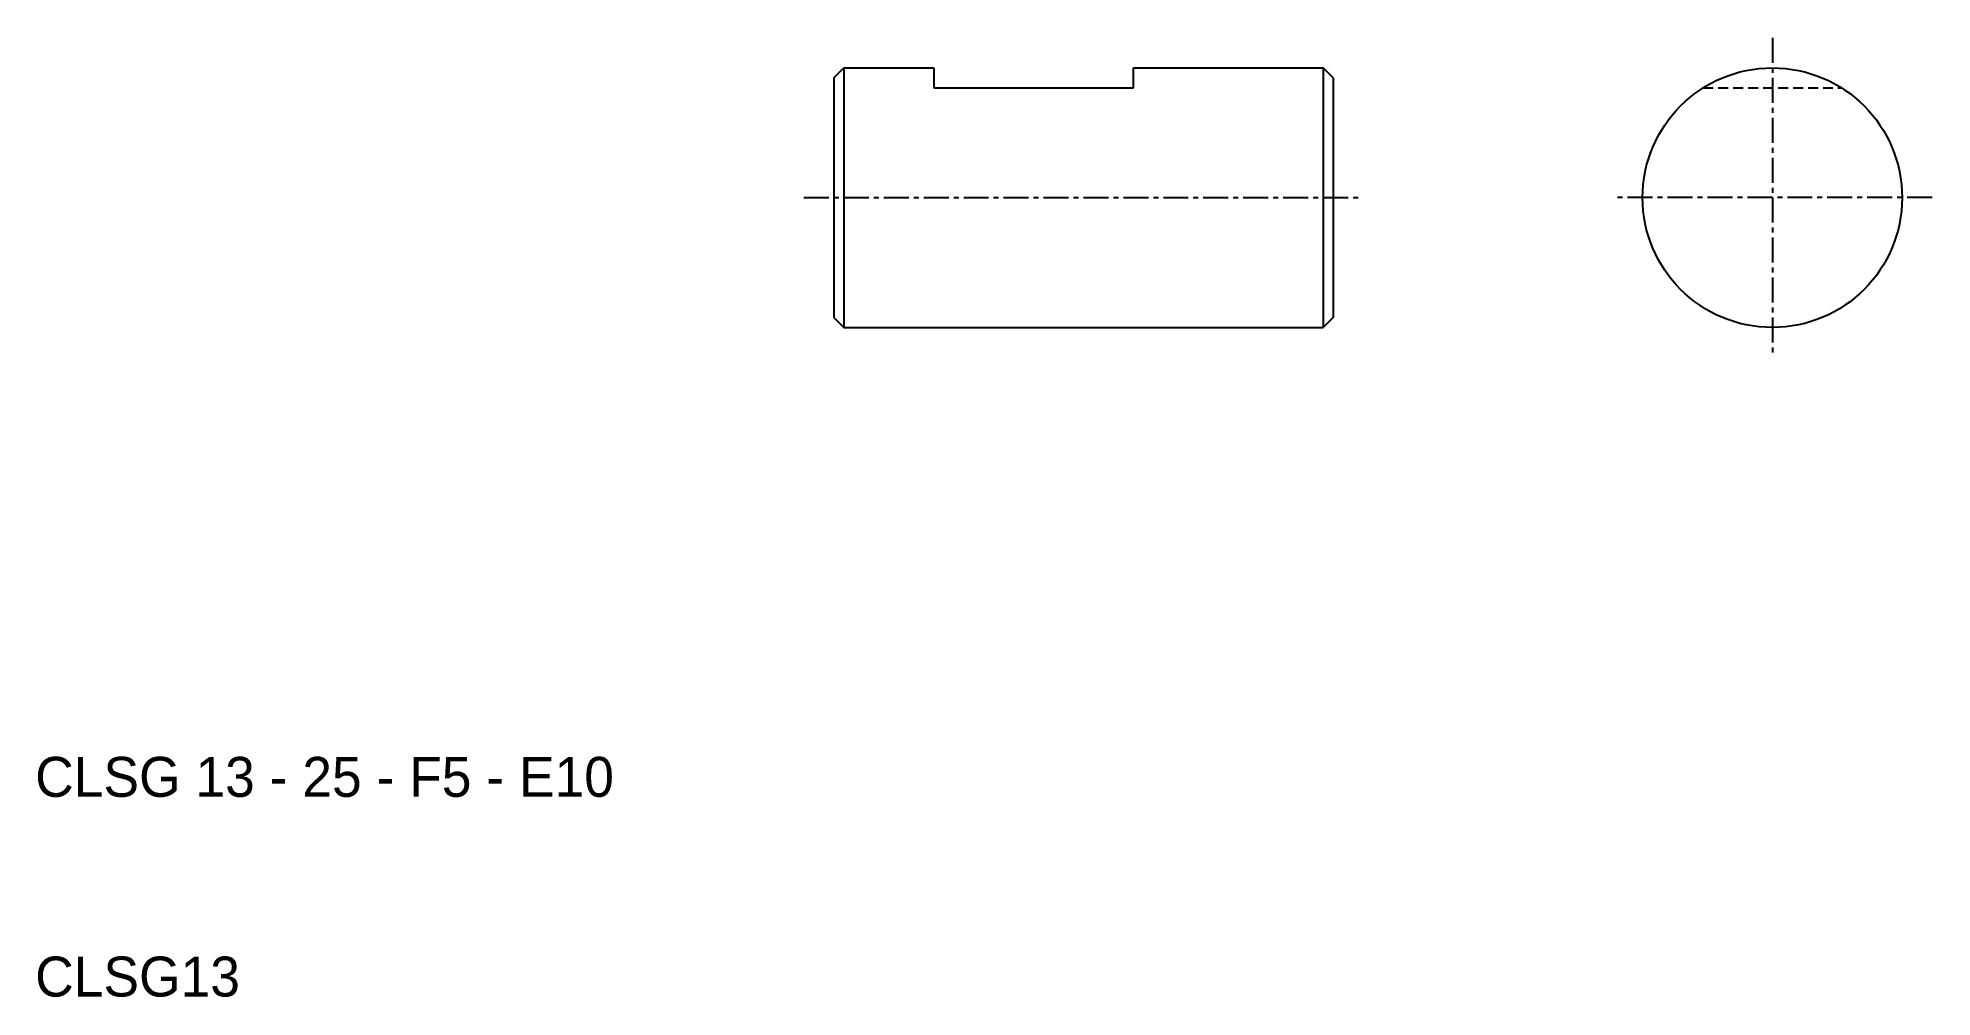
# Model space of a CAD drawing. Extents: x -34 to 60.9, y 159.1 to 207.1.
import ezdxf

# ---------------------------------------------------------------- set-up
doc = ezdxf.new("R2010")
doc.units = 0
doc.linetypes.add('CENTER', pattern=[2, 1.25, -0.25, 0.25, -0.25])
doc.linetypes.add('DASHED', pattern=[0.75, 0.5, -0.25])
doc.layers.get('0').update_dxf_attribs({"linetype": 'CONTINUOUS'})
doc.layers.add('CENTER', color=1, linetype='CENTER')

msp = doc.modelspace()

# ---------------------------------------------------------------- linework, layer by layer
at = {"color": 7, "linetype": 'CONTINUOUS'}
for p, q in [((5.893, 205.11), (6.393, 205.61)), ((5.893, 205.11), (5.893, 193.11)), ((6.393, 205.61), (6.393, 192.61)), ((6.393, 205.61), (10.893, 205.61)), ((10.893, 205.61), (10.893, 204.61)), ((20.893, 204.61), (20.893, 205.61)), ((20.893, 205.61), (30.393, 205.61)), ((30.393, 205.61), (30.393, 192.61)), ((30.893, 205.11), (30.393, 205.61)), ((30.893, 205.11), (30.893, 193.11)), ((10.893, 204.61), (20.893, 204.61)), ((5.893, 193.11), (6.393, 192.61)), ((6.393, 192.61), (30.393, 192.61)), ((30.893, 193.11), (30.393, 192.61))]:
    msp.add_line(p, q, dxfattribs=at)
at = {"color": 3, "linetype": 'DASHED'}
msp.add_line((49.429, 204.61), (56.357, 204.61), dxfattribs=at)
at = {"color": 7, "linetype": 'CONTINUOUS'}
msp.add_circle((52.893, 199.11), 6.5, dxfattribs=at)
at = {"layer": 'CENTER', "color": 1, "linetype": 'CENTER'}
for p, q in [((52.893, 207.11), (52.893, 191.11)), ((4.393, 199.11), (32.393, 199.11)), ((60.893, 199.11), (44.893, 199.11))]:
    msp.add_line(p, q, dxfattribs=at)

# ---------------------------------------------------------------- texts
at = {"color": 7, "linetype": 'CONTINUOUS'}
for s, p in [('CLSG 13 - 25 - F5 - E10', (-34.107, 169.11)), ('CLSG13', (-34.107, 159.11))]:
    msp.add_text(s, height=2, dxfattribs=at).set_placement(p)

doc.saveas('drawing.dxf')
